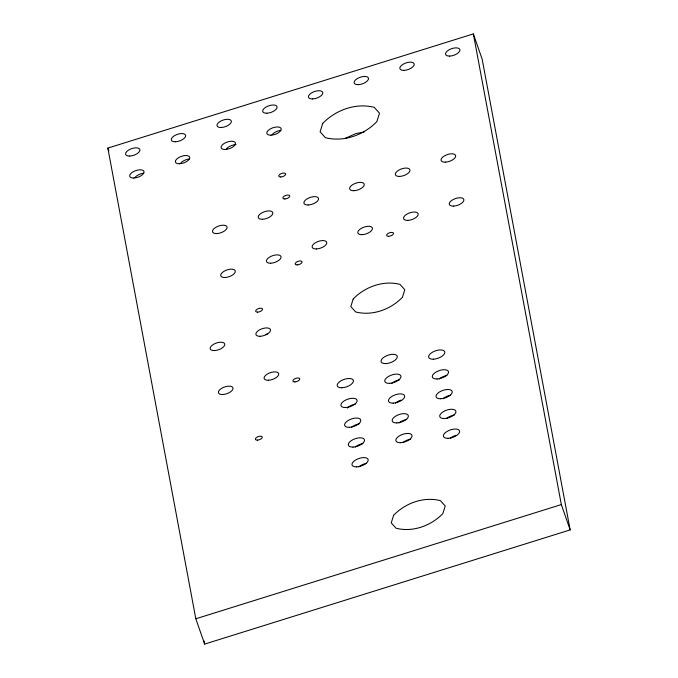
<?xml version="1.0" encoding="UTF-8"?>
<svg xmlns="http://www.w3.org/2000/svg" width="678" height="678" viewBox="0 0 678 678"><rect width="100%" height="100%" fill="white"/><g stroke="black" fill="none" stroke-linecap="round" stroke-linejoin="round"><path stroke-width="1.02" d="M345.077 138.456L355.95 133.541L364.061 132.083M107.836 148.101L473.354 33.9L482.177 59.223L570.164 529.899L204.646 644.1L195.823 618.777L107.836 148.101L108.853 151.024M195.823 618.777L561.342 504.576L473.354 33.9M561.342 504.576L570.164 529.899M204.061 640.973L204.646 644.1M265.92 334.585A3.61 1.67 -19.2 0 1 267.598 333.83M272.141 134.634A7.56 3.492 -19.2 0 1 280.878 130.362M226.435 148.923A7.56 3.492 -19.2 0 1 236.029 144.583M180.721 163.203A7.56 3.492 -19.2 0 1 189.45 158.923M135.007 177.483A7.56 3.492 -19.2 0 1 143.736 173.204M347.238 408.097A8.5 3.924 -19.2 0 1 355.509 404.029M351.577 427.259A8.5 3.924 -19.2 0 1 359.213 423.809M355.272 447.039A8.5 3.924 -19.2 0 1 362.908 443.582M358.967 466.811A8.5 3.924 -19.2 0 1 366.603 463.362M391.74 383.316A8.5 3.924 -19.2 0 1 399.376 379.858M395.444 403.088A8.5 3.924 -19.2 0 1 400.952 400.164M399.139 422.869A8.5 3.924 -19.2 0 1 406.775 419.411M402.834 442.641A8.5 3.924 -19.2 0 1 410.47 439.191M439.302 378.917A8.5 3.924 -19.2 0 1 446.938 375.468M442.997 398.698A8.5 3.924 -19.2 0 1 450.633 395.24M446.7 418.47A8.5 3.924 -19.2 0 1 454.328 415.021M450.395 438.251A8.5 3.924 -19.2 0 1 455.904 435.318M322.736 123.404L320.092 131.786L325.406 137.685C343.78 142.372 363.916 135.015 376.866 121.608L379.519 113.226L374.197 107.327C355.831 102.641 335.686 109.997 322.736 123.404M353.213 298.973L350.806 306.592L355.636 311.948C372.324 316.211 390.621 309.524 402.393 297.345L404.8 289.726L399.969 284.362C383.273 280.107 364.976 286.794 353.213 298.973M393.638 515.255L391.24 522.874L396.062 528.23C412.758 532.484 431.055 525.797 442.827 513.619L445.226 506L440.395 500.644C423.708 496.381 405.41 503.068 393.638 515.255M297.184 264.886A3.61 1.67 -19.2 0 0 302.074 261.844A3.61 1.67 -19.2 0 0 296.65 262.022A3.61 1.67 -19.2 0 0 297.184 264.886M388.613 236.317A3.61 1.67 -19.2 0 0 393.503 233.274A3.61 1.67 -19.2 0 0 388.079 233.461A3.61 1.67 -19.2 0 0 388.613 236.317M284.862 198.968A3.61 1.67 -19.2 0 0 289.752 195.925A3.61 1.67 -19.2 0 0 284.328 196.103A3.61 1.67 -19.2 0 0 284.862 198.968M257.64 312.126A3.61 1.67 -19.2 0 0 262.522 309.083A3.61 1.67 -19.2 0 0 257.106 309.27A3.61 1.67 -19.2 0 0 257.64 312.126M294.871 381.892A3.61 1.67 -19.2 0 0 299.761 378.849A3.61 1.67 -19.2 0 0 294.337 379.036A3.61 1.67 -19.2 0 0 294.871 381.892M257.377 440.124A3.61 1.67 -19.2 0 0 262.259 437.081A3.61 1.67 -19.2 0 0 256.835 437.259A3.61 1.67 -19.2 0 0 257.377 440.124M280.76 176.992A3.61 1.67 -19.2 0 0 285.641 173.949A3.61 1.67 -19.2 0 0 280.226 174.127A3.61 1.67 -19.2 0 0 280.76 176.992M445.276 162.152A7.67 3.543 -19.2 0 0 455.667 155.686A7.67 3.543 -19.2 0 0 444.132 156.067A7.67 3.543 -19.2 0 0 445.276 162.152M453.489 206.104A7.67 3.543 -19.2 0 0 463.879 199.637A7.67 3.543 -19.2 0 0 452.353 200.018A7.67 3.543 -19.2 0 0 453.489 206.104M399.562 176.433A7.67 3.543 -19.2 0 0 409.953 169.966A7.67 3.543 -19.2 0 0 398.427 170.347A7.67 3.543 -19.2 0 0 399.562 176.433M407.775 220.384A7.67 3.543 -19.2 0 0 418.165 213.917A7.67 3.543 -19.2 0 0 406.639 214.299A7.67 3.543 -19.2 0 0 407.775 220.384M353.848 190.713A7.67 3.543 -19.2 0 0 364.239 184.246A7.67 3.543 -19.2 0 0 352.713 184.636A7.67 3.543 -19.2 0 0 353.848 190.713M362.06 234.664A7.67 3.543 -19.2 0 0 372.459 228.198A7.67 3.543 -19.2 0 0 360.925 228.579A7.67 3.543 -19.2 0 0 362.06 234.664M308.134 205.002A7.67 3.543 -19.2 0 0 318.524 198.535A7.67 3.543 -19.2 0 0 306.998 198.917A7.67 3.543 -19.2 0 0 308.134 205.002M316.355 248.945A7.67 3.543 -19.2 0 0 326.745 242.478A7.67 3.543 -19.2 0 0 315.211 242.86A7.67 3.543 -19.2 0 0 316.355 248.945M262.42 219.282A7.67 3.543 -19.2 0 0 272.819 212.816A7.67 3.543 -19.2 0 0 261.284 213.197A7.67 3.543 -19.2 0 0 262.42 219.282M270.641 263.225A7.67 3.543 -19.2 0 0 281.031 256.759A7.67 3.543 -19.2 0 0 269.505 257.148A7.67 3.543 -19.2 0 0 270.641 263.225M216.714 233.563A7.67 3.543 -19.2 0 0 227.105 227.096A7.67 3.543 -19.2 0 0 215.57 227.477A7.67 3.543 -19.2 0 0 216.714 233.563M224.926 277.514A7.67 3.543 -19.2 0 0 235.317 271.047A7.67 3.543 -19.2 0 0 223.791 271.429A7.67 3.543 -19.2 0 0 224.926 277.514M260.106 336.288A7.67 3.543 -19.2 0 0 270.497 329.822A7.67 3.543 -19.2 0 0 258.971 330.203A7.67 3.543 -19.2 0 0 260.106 336.288M268.319 380.239A7.67 3.543 -19.2 0 0 278.717 373.773A7.67 3.543 -19.2 0 0 267.183 374.154A7.67 3.543 -19.2 0 0 268.319 380.239M214.392 350.577A7.67 3.543 -19.2 0 0 224.782 344.11A7.67 3.543 -19.2 0 0 213.256 344.492A7.67 3.543 -19.2 0 0 214.392 350.577M222.613 394.52A7.67 3.543 -19.2 0 0 233.003 388.053A7.67 3.543 -19.2 0 0 221.469 388.435A7.67 3.543 -19.2 0 0 222.613 394.52M179.526 163.762A7.56 3.492 -19.2 0 0 189.764 157.389A7.56 3.492 -19.2 0 0 178.407 157.762A7.56 3.492 -19.2 0 0 179.526 163.762M225.24 149.482A7.56 3.492 -19.2 0 0 235.478 143.109A7.56 3.492 -19.2 0 0 224.121 143.482A7.56 3.492 -19.2 0 0 225.24 149.482M270.954 135.193A7.56 3.492 -19.2 0 0 281.192 128.828A7.56 3.492 -19.2 0 0 269.836 129.201A7.56 3.492 -19.2 0 0 270.954 135.193M449.692 56.096A7.56 3.492 -19.2 0 0 459.93 49.723A7.56 3.492 -19.2 0 0 448.573 50.096A7.56 3.492 -19.2 0 0 449.692 56.096M403.986 70.376A7.56 3.492 -19.2 0 0 414.224 64.003A7.56 3.492 -19.2 0 0 402.859 64.385A7.56 3.492 -19.2 0 0 403.986 70.376M358.272 84.657A7.56 3.492 -19.2 0 0 368.51 78.284A7.56 3.492 -19.2 0 0 357.153 78.665A7.56 3.492 -19.2 0 0 358.272 84.657M312.558 98.937A7.56 3.492 -19.2 0 0 322.796 92.572A7.56 3.492 -19.2 0 0 311.439 92.945A7.56 3.492 -19.2 0 0 312.558 98.937M266.844 113.226A7.56 3.492 -19.2 0 0 277.082 106.853A7.56 3.492 -19.2 0 0 265.725 107.226A7.56 3.492 -19.2 0 0 266.844 113.226M221.13 127.506A7.56 3.492 -19.2 0 0 231.368 121.133A7.56 3.492 -19.2 0 0 220.011 121.515A7.56 3.492 -19.2 0 0 221.13 127.506M175.424 141.787A7.56 3.492 -19.2 0 0 185.662 135.414A7.56 3.492 -19.2 0 0 174.297 135.795A7.56 3.492 -19.2 0 0 175.424 141.787M129.71 156.067A7.56 3.492 -19.2 0 0 139.948 149.694A7.56 3.492 -19.2 0 0 128.591 150.075A7.56 3.492 -19.2 0 0 129.71 156.067M133.812 178.043A7.56 3.492 -19.2 0 0 144.058 171.67A7.56 3.492 -19.2 0 0 132.693 172.051A7.56 3.492 -19.2 0 0 133.812 178.043M341.882 387.765A8.5 3.924 -19.2 0 0 353.399 380.595A8.5 3.924 -19.2 0 0 340.619 381.019A8.5 3.924 -19.2 0 0 341.882 387.765M345.577 407.537A8.5 3.924 -19.2 0 0 357.094 400.376A8.5 3.924 -19.2 0 0 344.322 400.8A8.5 3.924 -19.2 0 0 345.577 407.537M349.28 427.318A8.5 3.924 -19.2 0 0 360.798 420.148A8.5 3.924 -19.2 0 0 348.017 420.572A8.5 3.924 -19.2 0 0 349.28 427.318M352.975 447.09A8.5 3.924 -19.2 0 0 364.493 439.929A8.5 3.924 -19.2 0 0 351.713 440.353A8.5 3.924 -19.2 0 0 352.975 447.09M356.67 466.871A8.5 3.924 -19.2 0 0 368.188 459.701A8.5 3.924 -19.2 0 0 355.408 460.125A8.5 3.924 -19.2 0 0 356.67 466.871M385.748 363.594A8.5 3.924 -19.2 0 0 397.266 356.425A8.5 3.924 -19.2 0 0 384.485 356.848A8.5 3.924 -19.2 0 0 385.748 363.594M389.443 383.367A8.5 3.924 -19.2 0 0 400.961 376.205A8.5 3.924 -19.2 0 0 388.18 376.629A8.5 3.924 -19.2 0 0 389.443 383.367M393.138 403.147A8.5 3.924 -19.2 0 0 404.656 395.977A8.5 3.924 -19.2 0 0 391.884 396.401A8.5 3.924 -19.2 0 0 393.138 403.147M396.842 422.919A8.5 3.924 -19.2 0 0 408.359 415.758A8.5 3.924 -19.2 0 0 395.579 416.182A8.5 3.924 -19.2 0 0 396.842 422.919M400.537 442.7A8.5 3.924 -19.2 0 0 412.055 435.53A8.5 3.924 -19.2 0 0 399.274 435.954A8.5 3.924 -19.2 0 0 400.537 442.7M433.31 359.204A8.5 3.924 -19.2 0 0 444.827 352.035A8.5 3.924 -19.2 0 0 432.047 352.458A8.5 3.924 -19.2 0 0 433.31 359.204M437.005 378.977A8.5 3.924 -19.2 0 0 448.522 371.807A8.5 3.924 -19.2 0 0 435.742 372.23A8.5 3.924 -19.2 0 0 437.005 378.977M440.7 398.757A8.5 3.924 -19.2 0 0 452.218 391.587A8.5 3.924 -19.2 0 0 439.446 392.011A8.5 3.924 -19.2 0 0 440.7 398.757M444.404 418.529A8.5 3.924 -19.2 0 0 455.921 411.36A8.5 3.924 -19.2 0 0 443.141 411.783A8.5 3.924 -19.2 0 0 444.404 418.529M448.099 438.31A8.5 3.924 -19.2 0 0 459.616 431.14A8.5 3.924 -19.2 0 0 446.836 431.564A8.5 3.924 -19.2 0 0 448.099 438.31"/></g></svg>
